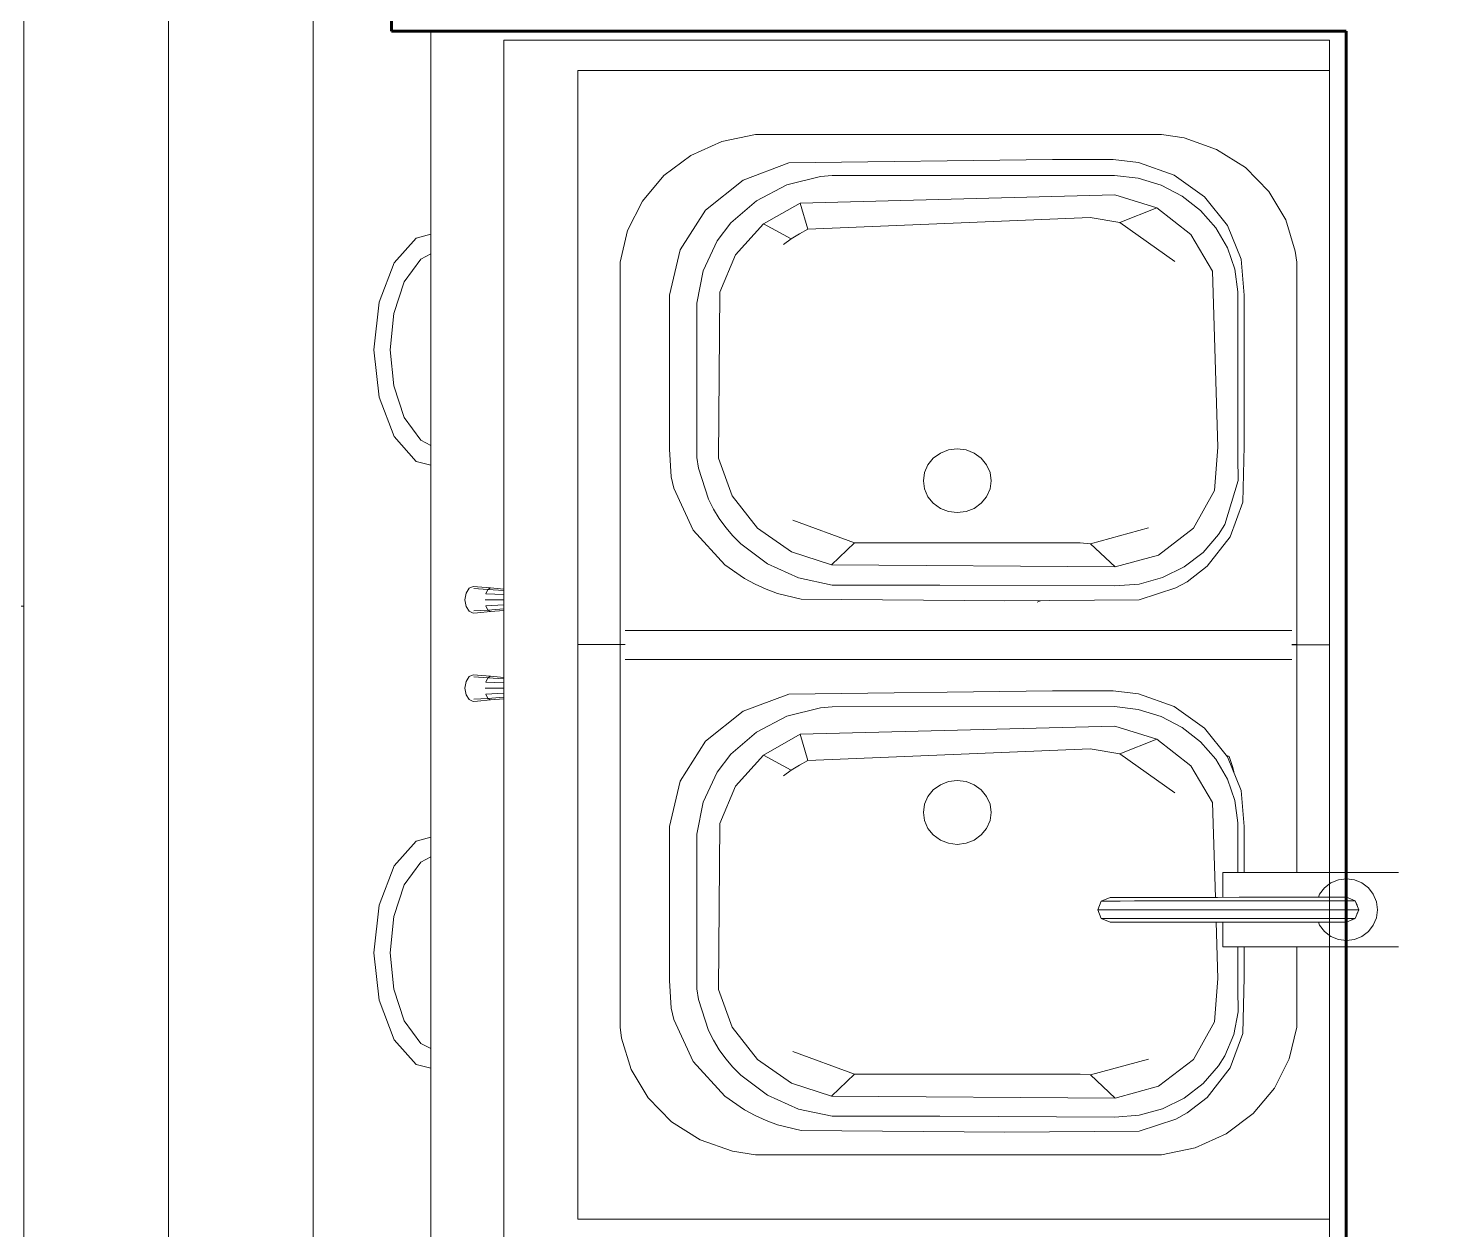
# Model space of a CAD drawing. Header units: millimetres. Extents: x 653176 to 972033, y 753746 to 925850.
# Drawn here: x 738963 to 739943, y 765569 to 766400 of the extents above; entities that cross this region are included whole.
import ezdxf

# ---------------------------------------------------------------- set-up
doc = ezdxf.new("R2010")
doc.units = ezdxf.units.MM
doc.header["$LTSCALE"] = 10
for name, color, linetype, lineweight in [('!обводка помещений', 10, 'Continuous', 20), ('wall', 95, 'Continuous', 60), ('Y-DOOR', 3, 'Continuous', 0)]:
    doc.layers.add(name, color=color, linetype=linetype, lineweight=lineweight)
pattern_1 = [(90, (-40, 2e-15), (-100, 6e-15), []), (180, (-40, 2e-15), (-400, -400), [100, -1400]), (180, (-240, 600), (-400, -400), [100, -1400])]

msp = doc.modelspace()

# ---------------------------------------------------------------- hatches: boundary and pattern name
at = {"layer": 'Y-DOOR', "lineweight": 5}
h = msp.add_hatch(dxfattribs=at)
h.set_pattern_fill('WOODS_BOARD', color=256, scale=100, angle=90, pattern_type=2)
h.set_pattern_definition(pattern_1)
h.paths.add_polyline_path([(741924.48, 770460.42, -0.131652), (742324.48, 770567.6), (742324.48, 770917.6), (741724.48, 770917.6), (741724.48, 772717.6), (740574.48, 772717.6), (740574.48, 772117.6), (740574.48, 770917.6), (739974.48, 770917.6), (739974.48, 770567.6), (739874.48, 770567.6, 0.16367), (739391.02, 770404.98), (739874.48, 769567.6), (739974.48, 769567.6), (739974.48, 768767.6), (740649.48, 768767.6, -0.16367), (740812.09, 769251.06), (741649.48, 768767.6), (742324.48, 768767.6), (742324.48, 769767.6)])
edge = h.paths.add_edge_path(flags=16)
edge.add_ellipse((740401.15, 763157.8), major_axis=(-110.53, 392), ratio=1, start_angle=344.77403, end_angle=359.13374, ccw=False)
edge.add_arc((740401.15, 763157.8), 407.29, 100.09359, 104.88016)
edge = h.paths.add_edge_path(flags=16)
edge.add_ellipse((740536.89, 762764.08), major_axis=(-3.68, 13.07), ratio=1, start_angle=164.2498, end_angle=174.08157, ccw=False)
edge.add_line((740536.89, 762750.5), (740539.05, 762750.5))
edge.add_ellipse((740536.89, 762764.08), major_axis=(-3.68, 13.07), ratio=1, start_angle=174.08157, end_angle=344.2498, ccw=False)
edge = h.paths.add_edge_path(flags=16)
edge.add_line((740580.09, 763548.4), (740745.11, 763546.96))
edge.add_ellipse((740745.1, 763456.45), major_axis=(-24.56, 87.11), ratio=1, start_angle=254.2498, end_angle=344.2498, ccw=False)
edge.add_line((740835.61, 763456.45), (740835.59, 763157.77))
edge.add_line((740835.59, 763157.77), (740835.57, 762859.09))
edge.add_ellipse((740745.06, 762859.1), major_axis=(-24.56, 87.11), ratio=1, start_angle=164.2498, end_angle=254.2498, ccw=False)
edge.add_line((740745.06, 762768.59), (740580.66, 762768.8))
edge.add_ellipse((740554.99, 762777.65), major_axis=(-7.37, 26.13), ratio=1, start_angle=164.2498, end_angle=235.22253, ccw=False)
edge.add_line((740566.87, 762750.35), (740554.99, 762750.5))
edge.add_ellipse((740554.99, 762777.65), major_axis=(-7.37, 26.13), ratio=1, start_angle=164.2498, end_angle=235.22253)
edge.add_ellipse((740554.99, 762777.65), major_axis=(-7.37, 26.13), ratio=1, start_angle=235.22253, end_angle=254.2498)
edge.add_line((740582.14, 762777.65), (740582.14, 762795.75))
edge.add_ellipse((740554.99, 762795.76), major_axis=(-7.37, 26.13), ratio=1, start_angle=254.2498, end_angle=344.2498)
edge.add_ellipse((740555.01, 763157.79), major_axis=(-90.88, 322.31), ratio=1, start_angle=344.2498, end_angle=524.24339)
edge.add_line((740554.95, 762822.91), (740401.13, 762822.92))
edge.add_ellipse((740401.15, 763157.8), major_axis=(-90.88, 322.31), ratio=1, start_angle=344.2498, end_angle=524.2498, ccw=False)
edge.add_line((740401.17, 763492.68), (740555.04, 763492.67))
edge.add_ellipse((740555.04, 763519.82), major_axis=(-7.37, 26.13), ratio=1, start_angle=164.2498, end_angle=254.2498)
edge.add_line((740582.19, 763519.82), (740582.19, 763537.92))
edge.add_ellipse((740555.04, 763537.92), major_axis=(-7.37, 26.13), ratio=1, start_angle=254.2498, end_angle=276.94416)
edge.add_ellipse((740555.04, 763537.92), major_axis=(-7.37, 26.13), ratio=1, start_angle=276.94416, end_angle=344.2498)
edge.add_line((740555.04, 763565.07), (740538.75, 763564.95))
edge.add_ellipse((740536.94, 763551.5), major_axis=(-3.68, 13.07), ratio=1, start_angle=336.5962, end_angle=344.2498)
edge.add_line((740537.54, 763565.07), (740536.94, 763565.07))
edge.add_ellipse((740536.94, 763551.5), major_axis=(-3.68, 13.07), ratio=1, start_angle=336.5962, end_angle=344.2498, ccw=False)
edge.add_line((740540.23, 763564.96), (740566.27, 763565.16))
edge.add_ellipse((740555.04, 763537.92), major_axis=(-7.37, 26.13), ratio=1, start_angle=276.94416, end_angle=344.2498, ccw=False)
h.paths.add_polyline_path([(740388.18, 763195.54), (740385.8, 763194.79), (740398.44, 763198.21)], flags=0)
edge = h.paths.add_edge_path(flags=0)
edge.add_ellipse((743026.14, 763290.78), major_axis=(-339.52, 224.97), ratio=1, start_angle=345.06332, end_angle=358.59362, ccw=False)
edge.add_arc((743026.14, 763290.78), 407.29, 140.55424, 145.06435)
edge = h.paths.add_edge_path(flags=16)
edge.add_ellipse((743385.88, 763080.96), major_axis=(-11.32, 7.5), ratio=1, start_angle=164.2498, end_angle=174.08157, ccw=False)
edge.add_line((743394.73, 763070.67), (743396.37, 763072.08))
edge.add_ellipse((743385.88, 763080.96), major_axis=(-11.32, 7.5), ratio=1, start_angle=174.08157, end_angle=344.2498, ccw=False)
edge = h.paths.add_edge_path(flags=16)
edge.add_ellipse((743091.95, 763741.52), major_axis=(-75.45, 49.99), ratio=1, start_angle=254.2498, end_angle=344.2498, ccw=False)
edge.add_line((743160.55, 763800.57), (743355.4, 763574.2))
edge.add_line((743355.4, 763574.2), (743550.25, 763347.83))
edge.add_ellipse((743481.65, 763288.79), major_axis=(-75.45, 49.99), ratio=1, start_angle=164.2498, end_angle=254.2498, ccw=False)
edge.add_line((743540.69, 763220.19), (743415.97, 763113.09))
edge.add_ellipse((743390.74, 763103.06), major_axis=(-22.63, 15), ratio=1, start_angle=164.2498, end_angle=235.22253, ccw=False)
edge.add_line((743417.55, 763090.11), (743408.45, 763082.48))
edge.add_ellipse((743390.74, 763103.06), major_axis=(-22.63, 15), ratio=1, start_angle=164.2498, end_angle=235.22253)
edge.add_ellipse((743390.74, 763103.06), major_axis=(-22.63, 15), ratio=1, start_angle=235.22253, end_angle=254.2498)
edge.add_line((743411.32, 763120.77), (743399.51, 763134.49))
edge.add_ellipse((743378.93, 763116.78), major_axis=(-22.63, 15), ratio=1, start_angle=254.2498, end_angle=344.2498)
edge.add_ellipse((743142.75, 763391.16), major_axis=(-279.16, 184.98), ratio=1, start_angle=344.2498, end_angle=524.24339)
edge.add_line((743361.19, 763137.33), (743244.6, 763036.98))
edge.add_ellipse((743026.14, 763290.78), major_axis=(-279.16, 184.98), ratio=1, start_angle=344.2498, end_angle=524.2498, ccw=False)
edge.add_line((742807.67, 763544.59), (742924.28, 763644.97))
edge.add_ellipse((742906.57, 763665.54), major_axis=(-22.63, 15), ratio=1, start_angle=164.2498, end_angle=254.2498)
edge.add_line((742927.15, 763683.26), (742915.34, 763696.98))
edge.add_ellipse((742894.76, 763679.26), major_axis=(-22.63, 15), ratio=1, start_angle=254.2498, end_angle=276.94416)
edge.add_ellipse((742894.76, 763679.26), major_axis=(-22.63, 15), ratio=1, start_angle=276.94416, end_angle=344.2498)
edge.add_line((742877.05, 763699.84), (742864.78, 763689.12))
edge.add_ellipse((742872.19, 763677.74), major_axis=(-11.32, 7.5), ratio=1, start_angle=336.5962, end_angle=344.2498)
edge.add_line((742863.79, 763688.43), (742863.33, 763688.03))
edge.add_ellipse((742872.19, 763677.74), major_axis=(-11.32, 7.5), ratio=1, start_angle=336.5962, end_angle=344.2498, ccw=False)
edge.add_line((742865.9, 763690.1), (742885.5, 763707.23))
edge.add_ellipse((742894.76, 763679.26), major_axis=(-22.63, 15), ratio=1, start_angle=276.94416, end_angle=344.2498, ccw=False)
edge.add_line((742906.91, 763703.55), (743032.91, 763810.12))
h.paths.add_polyline_path([(742991.68, 763310.93), (742990.36, 763308.8), (742997.72, 763319.64)], flags=0)
edge = h.paths.add_edge_path()
edge.add_arc((741515.42, 763136.9), 300, 0, 360)
edge = h.paths.add_edge_path()
edge.add_line((740536.89, 762750.5), (740401.12, 762750.51))
edge.add_arc((740401.15, 763157.8), 407.29, 89.99622, 269.99622, ccw=False)
edge.add_line((740401.18, 763565.08), (740555.04, 763565.07))
edge.add_arc((740555.04, 763537.92), 27.15, 22.69058, 89.99622, ccw=False)
edge.add_line((740580.09, 763548.4), (740745.11, 763546.96))
edge.add_arc((740744.31, 763455.57), 91.39, 6.84118, 89.50145, ccw=False)
edge.add_line((740835.05, 763466.46), (740835.57, 762859.09))
edge.add_line((740835.57, 762859.09), (740827.52, 762818.93))
edge.add_line((740827.52, 762818.93), (740809.06, 762795.1))
edge.add_line((740809.06, 762795.1), (740776.99, 762772.31))
edge.add_line((740776.99, 762772.31), (740579.93, 762773.52))
edge.add_line((740579.93, 762773.52), (740578.38, 762761.39))
edge.add_line((740578.38, 762761.39), (740563.86, 762749.33))
edge.add_line((740563.86, 762749.33), (740536.89, 762750.5))
edge = h.paths.add_edge_path()
edge.add_line((743844.48, 768267.6), (743174.48, 768267.6))
edge.add_line((743174.48, 768267.6), (743174.48, 768667.6))
edge.add_line((743174.48, 768667.6), (741649.48, 768667.6))
edge.add_line((741649.48, 768667.6), (741649.48, 768767.6))
edge.add_line((741649.48, 768767.6), (740812.09, 769251.06))
edge.add_arc((741449.48, 768767.6), 800, 142.81924, 180)
edge.add_line((740649.48, 768767.6), (740649.48, 768667.6))
edge.add_line((740649.48, 768667.6), (740514.3, 768667.6))
edge.add_line((740514.3, 768667.6), (740514.3, 764226.88))
edge.add_line((740514.3, 764226.88), (739974.48, 764226.88))
edge.add_line((739974.48, 764226.88), (739974.48, 762517.6))
edge.add_line((739974.48, 762517.6), (740434.48, 762517.6))
edge.add_line((740434.48, 762517.6), (742664.48, 762517.6))
edge.add_line((742664.48, 762517.6), (743174.48, 762517.6))
edge.add_line((743174.48, 762517.6), (743174.48, 762767.6))
edge.add_line((743174.48, 762767.6), (743674.48, 762767.6))
edge.add_line((743674.48, 762767.6), (743674.48, 764268.55))
edge.add_line((743674.48, 764268.55), (742182.06, 764268.55))
edge.add_line((742182.06, 764268.55), (742182.06, 766180.97))
edge.add_line((742182.06, 766180.97), (743844.48, 766180.97))
edge.add_line((743844.48, 766180.97), (743844.48, 768267.6))
edge = h.paths.add_edge_path()
edge.add_line((743394.73, 763070.67), (743291.84, 762982.1))
edge.add_arc((743026.14, 763290.78), 407.29, 130.72052, 310.72052, ccw=False)
edge.add_line((742760.44, 763599.47), (742877.05, 763699.84))
edge.add_arc((742894.76, 763679.26), 27.15, 63.41488, 130.72052, ccw=False)
edge.add_line((742906.91, 763703.55), (743032.91, 763810.12))
edge.add_arc((743091.93, 763740.34), 91.39, 47.56548, 130.22575, ccw=False)
edge.add_line((743153.6, 763807.79), (743550.25, 763347.83))
edge.add_line((743550.25, 763347.83), (743570.35, 763312.14))
edge.add_line((743570.35, 763312.14), (743571.9, 763282.03))
edge.add_line((743571.9, 763282.03), (743562.47, 763243.84))
edge.add_line((743562.47, 763243.84), (743412.34, 763116.19))
edge.add_line((743412.34, 763116.19), (743419.08, 763105.99))
edge.add_line((743419.08, 763105.99), (743415.93, 763087.38))
edge.add_line((743415.93, 763087.38), (743394.73, 763070.67))
h = msp.add_hatch(dxfattribs=at)
h.set_pattern_fill('WOODS_BOARD', color=256, scale=100, angle=90, pattern_type=2)
h.set_pattern_definition(pattern_1)
h.paths.add_polyline_path([(732098.53, 765323.13), (732089.67, 765281.89), (732024.44, 765151.28), (731686.23, 764474.31), (731621.04, 764343.66), (731593.38, 764311.79), (731550.95, 764324.34), (730907.83, 764645.45), (730876.1, 764671.16), (730876.1, 764671.16), (730886.07, 764710.73), (730911.51, 764761.67), (730911.69, 764764.29), (730923.02, 764774.19), (730922.13, 764772.38), (730934.51, 764771.56), (730934.33, 764771.19), (730937.88, 764767.1), (730945.86, 764757.98), (731352.77, 765572.63), (731339.07, 765573.63), (731334.75, 765573.94), (731326.28, 765583.77), (731327.19, 765596.14), (731329.18, 765597.86), (731354.63, 765648.8), (731380.28, 765680.53), (731419.89, 765670.62), (732063.01, 765349.51), (732098.53, 765323.13)], flags=16)
h.paths.add_polyline_path([(730939.82, 764745.76), (730940.09, 764741.62), (730941.32, 764744.48), (730941.66, 764749.45)], flags=0)
h.paths.add_polyline_path([(730930.43, 764763.27), (730912.65, 764727.65), (730900.56, 764703.45), (730891.48, 764676.32), (730915.08, 764659.95), (731558.21, 764338.84), (731589.4, 764327.51), (731589.4, 764327.51), (731585.43, 764343.23), (731574.99, 764348.52), (731574.64, 764348.03), (730917, 764676.39), (730907.78, 764681.74), (730917.19, 764677.04), (730917, 764676.39), (731574.64, 764348.03), (731598.92, 764381.22), (731619.09, 764416.46), (731635.15, 764453.75), (731647.1, 764493.1), (730989.46, 764821.46), (730965.18, 764788.27), (730943.77, 764750.88)], flags=0)
h.paths.add_polyline_path([(731357.56, 765578.49), (731357.11, 765578.57), (731355.61, 765575.08)], flags=0)
h.paths.add_polyline_path([(731335.29, 765573.91), (731335.25, 765573.92), (731335.28, 765573.89)], flags=0)
h.paths.add_polyline_path([(731330.52, 765589.9), (731329.89, 765599.28), (731326.89, 765593.27)], flags=0)
h.paths.add_polyline_path([(731390.9, 765648.85), (731357.06, 765581.11), (731347.66, 765573), (731351.03, 765579.66), (731358.9, 765584.79), (731390.85, 765648.74), (731390.79, 765648.91)], flags=0)
h.paths.add_polyline_path([(731662.17, 764498.71), (731617.41, 764512.3), (731580.12, 764528.35), (731544.88, 764548.51), (731511.69, 764572.79), (731840.18, 765230.42), (731879.52, 765218.48), (731916.82, 765202.43), (731952.06, 765182.26), (731989.81, 765154.65)], flags=0)
h.paths.add_polyline_path([(731828.09, 765230.42), (731504.44, 764582.45), (731001.54, 764833.55), (731325.19, 765481.52)], flags=0)
h.paths.add_polyline_path([(734958.43, 764416.35), (735312.17, 764416.35, -0.128067), (735513.77, 764765.53), (735336.9, 765071.88), (735704.96, 765284.38), (735881.83, 764978.03, -0.128067), (736285.03, 764978.03), (736461.9, 765284.38), (736829.96, 765071.88), (736653.09, 764765.53, -0.128067), (736854.69, 764416.35), (737208.43, 764416.35), (737208.43, 763991.35), (736854.69, 763991.35, -0.128067), (736653.09, 763642.17), (736829.96, 763335.82), (736461.9, 763123.32), (736285.03, 763429.67, -0.128067), (735881.83, 763429.67), (735704.96, 763123.32), (735336.9, 763335.82), (735513.77, 763642.17, -0.128067), (735312.17, 763991.35), (734958.43, 763991.35)], flags=16)
h.paths.add_polyline_path([(730918.68, 764765.38), (730910.8, 764760.25), (730913.8, 764766.26)], flags=0)
h.paths.add_polyline_path([(730617.24, 765189.36), (729121.48, 765189.36), (729121.48, 766046.22), (730617.24, 766046.22)], flags=16)
h.paths.add_polyline_path([(731697.06, 768215.77), (731697.06, 768248.25), (733692.82, 768248.25), (733692.82, 768215.77)], flags=16)
h.paths.add_polyline_path([(730378.18, 764535.99), (730387.05, 764496.12), (730387.7, 763777.29), (730380.01, 763733.72), (730380.01, 763733.72), (730339.16, 763723.19), (730193.16, 763723.08), (729436.41, 763722.55), (729290.4, 763722.39), (729249.53, 763732.86), (729241.75, 763776.42), (729241.1, 764495.25), (729249.9, 764535.13), (729249.9, 764535.13), (729289.74, 764543.92), (729346.69, 764543.97), (729349.11, 764544.98), (729363.03, 764539.28), (729361.01, 764539.27), (729365.81, 764527.82), (729365.41, 764527.82), (729363.34, 764522.82), (729358.75, 764511.6), (730269.37, 764512.3), (730264.14, 764525), (730262.48, 764528.99), (730267.48, 764540.97), (730278.95, 764545.69), (730281.37, 764544.68), (730338.32, 764544.72)], flags=16)
h.paths.add_polyline_path([(729345.12, 764511.54), (729341.55, 764509.44), (729344.65, 764509.62), (729349.24, 764511.54)], flags=0)
h.paths.add_polyline_path([(729356.58, 764527.76), (729316.77, 764527.73), (729289.72, 764527.71), (729261.39, 764523.68), (729257.32, 764495.26), (729257.97, 763776.41), (729261.8, 763743.45), (729261.8, 763743.45), (729274.08, 763754.04), (729274.14, 763765.74), (729273.54, 763765.84), (729272.87, 764500.9), (729273.53, 764511.54), (729273.54, 764501.01), (729272.87, 764500.9), (729273.54, 763765.84), (729314.09, 763758.98), (729354.63, 763756.71), (729395.17, 763759.04), (729435.7, 763765.97), (729435.03, 764501.02), (729394.49, 764507.88), (729351.47, 764510.29)], flags=0)
h.paths.add_polyline_path([(730276.76, 764510.63), (730276.63, 764511.07), (730272.83, 764510.85)], flags=0)
h.paths.add_polyline_path([(730262.69, 764528.5), (730262.69, 764528.54), (730262.68, 764528.5)], flags=0)
h.paths.add_polyline_path([(730274.86, 764539.92), (730282.96, 764544.68), (730276.25, 764544.67)], flags=0)
h.paths.add_polyline_path([(730354.6, 764512.31), (730278.87, 764512.25), (730267.42, 764517.03), (730274.88, 764517), (730282.99, 764512.25), (730354.48, 764512.31), (730354.6, 764512.43)], flags=0)
h.paths.add_polyline_path([(730175.55, 764496.18), (730176.06, 763934.08), (729451.76, 763933.53), (729451.25, 764495.63)], flags=0)
h.paths.add_polyline_path([(729447.47, 763754.99), (729439.58, 763801.1), (729437.25, 763841.63), (729439.51, 763882.17), (729446.37, 763922.71), (730181.48, 763923.27), (730188.41, 763882.74), (730190.74, 763842.21), (730188.48, 763801.67), (730180.68, 763755.55)], flags=0)
h.paths.add_polyline_path([(729345.09, 764543.97), (729351.81, 764543.97), (729353.21, 764539.22)], flags=0)
h.paths.add_polyline_path([(728540.86, 765444.14, -0.337733), (728495.86, 765385.12), (728495.86, 765380.75, -0.337733), (728540.86, 765321.74), (728540.86, 764974.95), (728540.86, 764362.91, -0.414214), (728479.65, 764301.71), (728479.65, 764118.1, -0.414214), (728418.45, 764056.89), (727592.37, 764056.89, -0.414214), (727531.17, 764118.1), (727531.17, 764195.23, -0.015524), (727531.52, 764206.62), (727439.19, 764206.62, -0.414214), (727316.78, 764329.03), (727316.78, 764974.95), (727316.78, 765321.74, -0.414214), (727377.98, 765382.94, -0.414214), (727316.78, 765444.14), (727316.78, 765750.16), (727316.78, 766341.76, -0.414214), (727377.98, 766402.96, -0.414214), (727316.78, 766464.17), (727316.78, 767212.18, -0.414214), (727439.19, 767334.59), (727531.52, 767334.59, -0.015524), (727531.17, 767345.98), (727531.17, 767423.11, -0.414214), (727592.37, 767484.32), (728495.86, 767484.32, -0.414214), (728557.06, 767423.11), (728557.06, 767306.58, -0.05068), (728557.06, 767294.2), (728557.06, 766772.37), (728557.06, 766466.35, -0.414214), (728495.86, 766405.15), (728495.86, 766400.78, -0.337733), (728540.86, 766341.76), (728540.86, 765750.16)], flags=16)
h.paths.add_polyline_path([(732233.09, 766539.64), (732896.78, 766539.64), (732946.45, 766725.01), (732282.76, 766725.01)], flags=24)
h.paths.add_polyline_path([(732558.37, 768017.82), (732823.25, 768017.82), (732872.92, 768203.19), (732608.04, 768203.19)], flags=24)
edge = h.paths.add_edge_path()
edge.add_line((731424.48, 768467.36), (727474.48, 768467.36))
edge.add_line((727474.48, 768467.36), (727474.48, 768267.6))
edge.add_line((727474.48, 768267.6), (727224.48, 768267.6))
edge.add_line((727224.48, 768267.6), (727224.48, 767817.6))
edge.add_line((727224.48, 767817.6), (726894.48, 767817.6))
edge.add_line((726894.48, 767817.6), (726894.48, 763637.6))
edge.add_line((726894.48, 763637.6), (727224.48, 763637.6))
edge.add_line((727224.48, 763637.6), (727224.48, 762767.6))
edge.add_line((727224.48, 762767.6), (727474.48, 762767.6))
edge.add_line((727474.48, 762767.6), (727474.48, 762517.6))
edge.add_line((727474.48, 762517.6), (728224.48, 762517.6))
edge.add_line((728224.48, 762517.6), (728224.48, 762187.6))
edge.add_line((728224.48, 762187.6), (732404.48, 762187.6))
edge.add_line((732404.48, 762187.6), (732404.48, 762517.6))
edge.add_line((732404.48, 762517.6), (733574.48, 762517.6))
edge.add_line((733574.48, 762517.6), (733574.48, 762767.6))
edge.add_line((733574.48, 762767.6), (734074.48, 762767.6))
edge.add_line((734074.48, 762767.6), (734074.48, 762517.6))
edge.add_line((734074.48, 762517.6), (734414.48, 762517.6))
edge.add_line((734414.48, 762517.6), (734414.48, 762187.6))
edge.add_line((734414.48, 762187.6), (738594.48, 762187.6))
edge.add_line((738594.48, 762187.6), (738594.48, 762517.6))
edge.add_line((738594.48, 762517.6), (739240.88, 762517.6))
edge.add_line((739240.88, 762517.6), (739240.88, 762736.19))
edge.add_line((739240.88, 762736.19), (739234.14, 762737.92))
edge.add_line((739234.14, 762737.92), (739218.97, 762755.05))
edge.add_line((739218.97, 762755.05), (739222.52, 762761.62))
edge.add_line((739222.52, 762761.62), (739213.66, 762786.18))
edge.add_line((739213.66, 762786.18), (739210.55, 762815.14))
edge.add_line((739210.55, 762815.14), (739214.99, 762856.41))
edge.add_line((739214.99, 762856.41), (739207.21, 762835.46))
edge.add_line((739207.21, 762835.46), (739208.61, 762847.98))
edge.add_line((739208.61, 762847.98), (739218.98, 762875.23))
edge.add_line((739218.98, 762875.23), (739240.88, 762899.98))
edge.add_line((739240.88, 762899.98), (739240.88, 763160.82))
edge.add_line((739240.88, 763160.82), (739230.97, 763159.45))
edge.add_line((739230.97, 763159.45), (739230.97, 763159.48))
edge.add_line((739230.97, 763159.48), (739216.16, 763157.76))
edge.add_line((739216.16, 763157.76), (739202.88, 763156.44))
edge.add_line((739202.88, 763156.44), (739200.3, 763176.22))
edge.add_line((739200.3, 763176.22), (739206.97, 763179.88))
edge.add_line((739206.97, 763179.88), (739230.97, 763177.37))
edge.add_line((739230.97, 763177.37), (739230.97, 763177.26))
edge.add_line((739230.97, 763177.26), (739240.88, 763175.89))
edge.add_line((739240.88, 763175.89), (739240.88, 763656.14))
edge.add_line((739240.88, 763656.14), (739240.7, 763656.14))
edge.add_line((739240.7, 763656.14), (739240.7, 763850.85))
edge.add_line((739240.7, 763850.85), (739228.66, 763850.85))
edge.add_line((739228.66, 763850.85), (739228.66, 763882.42))
edge.add_line((739228.66, 763882.42), (739230.1, 763956.09))
edge.add_line((739230.1, 763956.09), (739228.66, 763956.09))
edge.add_line((739228.66, 763956.09), (739228.66, 764000.41))
edge.add_line((739228.66, 764000.41), (739230.34, 763999.98))
edge.add_line((739230.34, 763999.98), (739215.17, 764017.12))
edge.add_line((739215.17, 764017.12), (739204.82, 764044.38))
edge.add_line((739204.82, 764044.38), (739201.14, 764077.23))
edge.add_line((739201.14, 764077.23), (739204.82, 764110.08))
edge.add_line((739204.82, 764110.08), (739215.17, 764137.34))
edge.add_line((739215.17, 764137.34), (739230.34, 764154.48))
edge.add_line((739230.34, 764154.48), (739240.7, 764157.13))
edge.add_line((739240.7, 764157.13), (739240.7, 764166.59))
edge.add_line((739240.7, 764166.59), (739228.66, 764166.59))
edge.add_line((739228.66, 764166.59), (739228.66, 764198.16))
edge.add_line((739228.66, 764198.16), (739231.62, 764271.83))
edge.add_line((739231.62, 764271.83), (739228.66, 764271.83))
edge.add_line((739228.66, 764271.83), (739228.66, 764303.41))
edge.add_line((739228.66, 764303.41), (739241.09, 764504.4))
edge.add_line((739241.09, 764504.4), (739241.09, 764680.93))
edge.add_line((739241.09, 764680.93), (739230.73, 764683.58))
edge.add_line((739230.73, 764683.58), (739215.56, 764700.72))
edge.add_line((739215.56, 764700.72), (739205.21, 764727.97))
edge.add_line((739205.21, 764727.97), (739201.53, 764760.82))
edge.add_line((739201.53, 764760.82), (739205.21, 764793.67))
edge.add_line((739205.21, 764793.67), (739215.56, 764820.93))
edge.add_line((739215.56, 764820.93), (739230.73, 764838.07))
edge.add_line((739230.73, 764838.07), (739241.09, 764840.72))
edge.add_line((739241.09, 764840.72), (739241.09, 765207.15))
edge.add_line((739241.09, 765207.15), (739230.73, 765209.8))
edge.add_line((739230.73, 765209.8), (739215.56, 765226.94))
edge.add_line((739215.56, 765226.94), (739205.21, 765254.2))
edge.add_line((739205.21, 765254.2), (739201.53, 765287.05))
edge.add_line((739201.53, 765287.05), (739205.21, 765319.9))
edge.add_line((739205.21, 765319.9), (739215.56, 765347.15))
edge.add_line((739215.56, 765347.15), (739230.73, 765364.29))
edge.add_line((739230.73, 765364.29), (739241.09, 765366.94))
edge.add_line((739241.09, 765366.94), (739241.09, 765499.03))
edge.add_line((739241.09, 765499.03), (739227.26, 765519.72))
edge.add_line((739227.26, 765519.72), (739204.75, 765519.72))
edge.add_line((739204.75, 765519.72), (739205.45, 765530.24))
edge.add_line((739205.45, 765530.24), (739231.27, 765530.24))
edge.add_line((739231.27, 765530.24), (739233.06, 765539.24))
edge.add_line((739233.06, 765539.24), (739241.83, 765552.36))
edge.add_line((739241.83, 765552.36), (739241.83, 765680.7))
edge.add_line((739241.83, 765680.7), (739231.47, 765683.35))
edge.add_line((739231.47, 765683.35), (739216.3, 765700.48))
edge.add_line((739216.3, 765700.48), (739205.95, 765727.72))
edge.add_line((739205.95, 765727.72), (739202.27, 765760.55))
edge.add_line((739202.27, 765760.55), (739205.95, 765793.38))
edge.add_line((739205.95, 765793.38), (739216.3, 765820.62))
edge.add_line((739216.3, 765820.62), (739231.47, 765837.75))
edge.add_line((739231.47, 765837.75), (739241.83, 765840.4))
edge.add_line((739241.83, 765840.4), (739241.83, 766097.6))
edge.add_line((739241.83, 766097.6), (739231.47, 766100.25))
edge.add_line((739231.47, 766100.25), (739216.3, 766117.38))
edge.add_line((739216.3, 766117.38), (739205.95, 766144.62))
edge.add_line((739205.95, 766144.62), (739202.27, 766177.45))
edge.add_line((739202.27, 766177.45), (739205.95, 766210.28))
edge.add_line((739205.95, 766210.28), (739216.3, 766237.52))
edge.add_line((739216.3, 766237.52), (739231.47, 766254.65))
edge.add_line((739231.47, 766254.65), (739241.83, 766257.3))
edge.add_line((739241.83, 766257.3), (739241.83, 766397.6))
edge.add_line((739241.83, 766397.6), (739214.48, 766397.6))
edge.add_line((739214.48, 766397.6), (739214.48, 768766.6))
edge.add_line((739214.48, 768766.6), (738414.65, 769228.38))
edge.add_arc((739068.62, 768767.6), 800, 144.83153, 180)
edge.add_arc((737468.62, 768767.6), 800, 360, 395.16847)
edge.add_line((738122.59, 769228.38), (737324.48, 768767.6))
edge.add_line((737324.48, 768767.6), (737324.48, 768667.6))
edge.add_line((737324.48, 768667.6), (737074.48, 768667.6))
edge.add_line((737074.48, 768667.6), (737074.48, 768067.6))
edge.add_line((737074.48, 768067.6), (734074.48, 768067.6))
edge.add_line((734074.48, 768067.6), (734074.48, 766306.39))
edge.add_line((734074.48, 766306.39), (731276.64, 766306.39))
edge.add_line((731276.64, 766306.39), (731276.64, 768256.39))
edge.add_line((731276.64, 768256.39), (734074.48, 768256.39))
edge.add_line((734074.48, 768256.39), (734074.48, 768267.6))
edge.add_line((734074.48, 768267.6), (731424.48, 768267.6))
edge.add_line((731424.48, 768267.6), (731424.48, 768467.36))

# ---------------------------------------------------------------- linework, layer by layer
at = {"layer": '!обводка помещений', "lineweight": 13}
for p, q in [((739241.83, 765551.71), (739241.83, 766397.6)), ((739292.16, 766391.49), (739863.02, 766391.49)), ((739292.16, 766391.49), (739292.16, 765555.45)), ((739863.02, 765816.01), (739863.02, 766391.49)), ((739863.02, 762767.6), (739863.02, 766391.49)), ((739343.29, 765973.33), (739343.29, 766370.38)), ((739343.29, 766370.38), (739343.29, 765963.41)), ((739343.29, 766370.38), (739863.02, 766370.38)), ((739442.85, 766321.41), (739466.09, 766326.26)), ((739466.09, 766326.26), (739746.74, 766326.26)), ((739746.74, 766326.26), (739762.51, 766323.82)), ((739421.36, 766311.75), (739442.85, 766321.41)), ((739762.51, 766323.82), (739784.88, 766315.95)), ((739784.88, 766315.95), (739804.77, 766303.38)), ((739402.73, 766297.78), (739421.36, 766311.75)), ((739489.11, 766306.66), (739457.54, 766294.77)), ((739671.51, 766308.85), (739489.11, 766306.66)), ((739704.61, 766308.85), (739671.51, 766308.85)), ((739713.45, 766308.97), (739704.61, 766308.85)), ((739730.89, 766306.87), (739713.45, 766308.97)), ((739755.54, 766298.06), (739730.89, 766306.87)), ((739387.92, 766280.21), (739402.73, 766297.78)), ((739511.1, 766297.12), (739487.88, 766291.34)), ((739519.12, 766297.85), (739511.1, 766297.12)), ((739714.37, 766297.96), (739519.12, 766297.85)), ((739730.77, 766295.98), (739714.37, 766297.96)), ((739746.5, 766291.15), (739730.77, 766295.98)), ((739776.62, 766283.12), (739755.54, 766298.06)), ((739804.77, 766303.38), (739820.98, 766286.85)), ((739457.54, 766294.77), (739431.64, 766274.02)), ((739487.88, 766291.34), (739466.75, 766280.42)), ((739761.08, 766283.58), (739746.5, 766291.15)), ((739820.98, 766286.85), (739832.73, 766267.17)), ((739377.67, 766259.94), (739387.92, 766280.21)), ((739466.75, 766280.42), (739449.1, 766265.06)), ((739497.05, 766278.87), (739471.61, 766264.42)), ((739714.58, 766284.42), (739497.05, 766278.87)), ((739502.41, 766260.68), (739497.05, 766278.87)), ((739714.58, 766284.42), (739743.63, 766275.49)), ((739743.63, 766275.49), (739717.96, 766265.41)), ((739743.63, 766275.49), (739767.17, 766257.11)), ((739773.82, 766273.63), (739761.08, 766283.58)), ((739792.45, 766263.25), (739776.62, 766283.12)), ((739431.64, 766274.02), (739414.07, 766246.51)), ((739697.6, 766268.78), (739502.41, 766260.68)), ((739717.96, 766265.41), (739697.6, 766268.78)), ((739784.37, 766261.61), (739773.82, 766273.63)), ((739832.73, 766267.17), (739839.3, 766245.52)), ((739231.47, 766254.65), (739241.83, 766257.3)), ((739372.53, 766238.02), (739377.67, 766259.94)), ((739449.1, 766265.06), (739439.71, 766252.75)), ((739471.61, 766264.42), (739452.42, 766243.11)), ((739471.61, 766264.42), (739490.89, 766254.14)), ((739490.89, 766254.14), (739496.51, 766257.63)), ((739496.51, 766257.63), (739502.41, 766260.68)), ((739717.96, 766265.41), (739756.04, 766238.44)), ((739767.17, 766257.11), (739781.94, 766231.81)), ((739792.39, 766247.87), (739784.37, 766261.61)), ((739801.79, 766239.99), (739792.45, 766263.25)), ((739231.47, 766254.65), (739216.3, 766237.52)), ((739414.07, 766246.51), (739406.74, 766215.21)), ((739439.71, 766252.75), (739429.9, 766232.04)), ((739490.89, 766254.14), (739485.61, 766250.24)), ((739797.52, 766233.03), (739792.39, 766247.87)), ((739216.3, 766237.52), (739205.95, 766210.28)), ((739234.73, 766240.07), (739223.39, 766224.39)), ((739241.83, 766243.67), (739234.73, 766240.07)), ((739372.53, 765986.92), (739372.53, 766238.02)), ((739452.42, 766243.11), (739441.42, 766217.14)), ((739803.9, 766215.21), (739801.79, 766239.99)), ((739839.3, 766245.52), (739840.29, 766238.02)), ((739840.29, 766238.02), (739840.29, 765973.33)), ((739429.9, 766232.04), (739425.66, 766209.71)), ((739781.94, 766231.81), (739785.81, 766110.11)), ((739799.61, 766217.56), (739797.52, 766233.03)), ((739223.39, 766224.39), (739216.04, 766202.53)), ((739441.42, 766217.14), (739440.46, 766102.47)), ((739799.5, 766102.9), (739799.61, 766217.56)), ((739205.95, 766210.28), (739202.27, 766177.45)), ((739406.74, 766215.21), (739406.74, 766108.77)), ((739425.66, 766209.71), (739425.66, 766102.9)), ((739803.9, 766110.89), (739803.9, 766215.21)), ((739216.04, 766202.53), (739213.5, 766177.45)), ((739202.27, 766177.45), (739205.95, 766144.62)), ((739213.5, 766177.45), (739216.04, 766152.37)), ((739216.04, 766152.37), (739223.39, 766130.51)), ((739205.95, 766144.62), (739216.3, 766117.38)), ((739223.39, 766130.51), (739234.73, 766114.83)), ((739216.3, 766117.38), (739231.47, 766100.25)), ((739234.73, 766114.83), (739241.83, 766111.23)), ((739605.64, 766108.98), (739599.57, 766108.23)), ((739611.7, 766108.23), (739605.64, 766108.98)), ((739785.81, 766110.11), (739783.32, 766080.11)), ((739803.09, 766072.1), (739803.9, 766110.89)), ((739231.47, 766100.25), (739241.83, 766097.6)), ((739406.74, 766108.77), (739407.96, 766089.52)), ((739425.66, 766102.9), (739426.81, 766095.48)), ((739440.46, 766102.47), (739450.04, 766076.38)), ((739589.07, 766102.51), (739585.35, 766097.94)), ((739593.92, 766106.02), (739589.07, 766102.51)), ((739599.57, 766108.23), (739593.92, 766106.02)), ((739617.35, 766106.02), (739611.7, 766108.23)), ((739622.2, 766102.51), (739617.35, 766106.02)), ((739625.92, 766097.94), (739622.2, 766102.51)), ((739799.84, 766086.96), (739799.5, 766102.9)), ((739407.96, 766089.52), (739409.8, 766081.76)), ((739426.81, 766095.48), (739433.72, 766074.07)), ((739583.01, 766092.61), (739582.21, 766086.89)), ((739585.35, 766097.94), (739583.01, 766092.61)), ((739628.26, 766092.61), (739625.92, 766097.94)), ((739629.06, 766086.89), (739628.26, 766092.61)), ((739409.8, 766081.76), (739423.15, 766052.69)), ((739582.21, 766086.89), (739583.01, 766081.18)), ((739583.01, 766081.18), (739585.35, 766075.85)), ((739625.92, 766075.85), (739628.26, 766081.18)), ((739628.26, 766081.18), (739629.06, 766086.89)), ((739783.32, 766080.11), (739768.83, 766054.08)), ((739790.5, 766056.55), (739799.84, 766086.96)), ((739433.72, 766074.07), (739437.14, 766067.32)), ((739450.04, 766076.38), (739467.42, 766054.1)), ((739585.35, 766075.85), (739589.07, 766071.27)), ((739589.07, 766071.27), (739593.92, 766067.76)), ((739617.35, 766067.76), (739622.2, 766071.27)), ((739622.2, 766071.27), (739625.92, 766075.85)), ((739794.34, 766048.17), (739803.09, 766072.1)), ((739437.14, 766067.32), (739441.11, 766060.81)), ((739441.11, 766060.81), (739445.58, 766054.61)), ((739593.92, 766067.76), (739599.57, 766065.56)), ((739599.57, 766065.56), (739605.64, 766064.81)), ((739605.64, 766064.81), (739611.7, 766065.56)), ((739611.7, 766065.56), (739617.35, 766067.76)), ((739423.15, 766052.69), (739445.04, 766028.68)), ((739445.58, 766054.61), (739450.52, 766048.76)), ((739467.42, 766054.1), (739491.04, 766037.71)), ((739534.61, 766043.84), (739491.86, 766059.52)), ((739697.72, 766043.37), (739737.77, 766054.32)), ((739768.83, 766054.08), (739744.74, 766035.53)), ((739786.19, 766049.66), (739790.5, 766056.55)), ((739450.52, 766048.76), (739455.91, 766043.28)), ((739455.91, 766043.28), (739474.5, 766029.32)), ((739518.71, 766028.68), (739534.61, 766043.84)), ((739534.61, 766043.84), (739690.65, 766043.84)), ((739690.65, 766043.84), (739697.72, 766043.37)), ((739714.87, 766027.37), (739697.72, 766043.37)), ((739775.53, 766037.36), (739786.19, 766049.66)), ((739778.43, 766027.78), (739794.34, 766048.17)), ((739491.04, 766037.71), (739518.71, 766028.68)), ((739744.74, 766035.53), (739714.87, 766027.37)), ((739762.49, 766027.31), (739775.53, 766037.36)), ((739445.04, 766028.68), (739458.62, 766019.24)), ((739451.97, 766023.85), (739452.07, 766023.77)), ((739474.5, 766029.32), (739495.93, 766019.65)), ((739518.71, 766028.68), (739714.87, 766027.37)), ((739747.48, 766019.88), (739762.49, 766027.31)), ((739764.57, 766017.1), (739778.43, 766027.78)), ((739266.05, 766009.22), (739268.11, 766012.59)), ((739268.11, 766012.59), (739270.92, 766013.82)), ((739270.92, 766013.82), (739274.03, 766013.58)), ((739281.11, 766011.74), (739271.5, 766012.38)), ((739274.03, 766013.58), (739282.88, 766012.84)), ((739279.81, 766008.73), (739281.11, 766011.74)), ((739282.88, 766012.84), (739281.11, 766011.74)), ((739281.11, 766011.74), (739292.16, 766010.9)), ((739282.88, 766012.84), (739292.16, 766011.97)), ((739458.62, 766019.24), (739465.95, 766015.27)), ((739465.95, 766015.27), (739473.55, 766011.84)), ((739473.55, 766011.84), (739481.39, 766008.96)), ((739495.93, 766019.65), (739519.12, 766014.76)), ((739519.12, 766014.76), (739593.66, 766014.76)), ((739593.66, 766014.76), (739714.5, 766014.19)), ((739714.5, 766014.19), (739731.29, 766015.47)), ((739731.29, 766015.47), (739747.48, 766019.88)), ((739731.44, 766004.52), (739756.81, 766012.78)), ((739756.81, 766012.78), (739764.57, 766017.1)), ((739265.3, 766004.62), (739266.05, 766009.22)), ((739266.05, 766000.01), (739265.3, 766004.62)), ((739279.34, 766004.62), (739292.16, 766004.62)), ((739292.16, 766008.22), (739279.81, 766008.73)), ((739481.39, 766008.96), (739497.67, 766004.91)), ((739497.67, 766004.91), (739638.41, 766003.76)), ((739638.41, 766003.76), (739731.44, 766004.52)), ((739663.11, 766003.96), (739660.77, 766002.94)), ((739268.11, 765996.64), (739266.05, 766000.01)), ((739270.92, 765995.41), (739268.11, 765996.64)), ((739274.03, 765995.66), (739270.92, 765995.41)), ((739281.11, 765997.5), (739271.5, 765996.86)), ((739282.88, 765996.4), (739274.03, 765995.66)), ((739292.16, 766001.02), (739279.81, 766000.51)), ((739279.81, 766000.51), (739281.11, 765997.5)), ((739281.11, 765997.5), (739292.16, 765998.33)), ((739282.88, 765996.4), (739281.11, 765997.5)), ((739292.16, 765997.26), (739282.88, 765996.4)), ((739343.29, 765983.25), (739343.29, 765576.28)), ((739372.54, 765973.33), (739372.53, 765986.92)), ((739375.98, 765983.25), (739836.85, 765983.25)), ((739343.29, 765973.78), (739375.98, 765973.78)), ((739343.29, 765576.28), (739343.29, 765973.78)), ((739372.53, 765973.78), (739372.53, 765709.09)), ((739836.85, 765973.78), (739840.28, 765973.78)), ((739840.29, 765973.33), (739836.85, 765973.33)), ((739840.28, 765973.78), (739840.29, 765960.19)), ((739840.29, 765973.33), (739863.02, 765973.33)), ((739375.98, 765963.41), (739836.85, 765963.41)), ((739268.11, 765951.52), (739270.92, 765952.76)), ((739270.92, 765952.76), (739274.03, 765952.51)), ((739274.03, 765952.51), (739282.88, 765951.77)), ((739840.29, 765960.19), (739840.29, 765816.01)), ((739265.3, 765943.55), (739266.05, 765948.15)), ((739266.05, 765938.95), (739265.3, 765943.55)), ((739266.05, 765948.15), (739268.11, 765951.52)), ((739281.11, 765950.67), (739271.5, 765951.31)), ((739279.34, 765943.55), (739292.16, 765943.55)), ((739279.81, 765947.66), (739281.11, 765950.67)), ((739292.16, 765947.15), (739279.81, 765947.66)), ((739282.88, 765951.77), (739281.11, 765950.67)), ((739281.11, 765950.67), (739292.16, 765949.84)), ((739282.88, 765951.77), (739292.16, 765950.91)), ((739268.11, 765935.58), (739266.05, 765938.95)), ((739270.92, 765934.34), (739268.11, 765935.58)), ((739274.03, 765934.59), (739270.92, 765934.34)), ((739281.11, 765936.43), (739271.5, 765935.79)), ((739282.88, 765935.33), (739274.03, 765934.59)), ((739292.16, 765939.95), (739279.81, 765939.44)), ((739279.81, 765939.44), (739281.11, 765936.43)), ((739281.11, 765936.43), (739292.16, 765937.26)), ((739282.88, 765935.33), (739281.11, 765936.43)), ((739292.16, 765936.19), (739282.88, 765935.33)), ((739489.11, 765939.39), (739457.54, 765927.5)), ((739671.51, 765941.58), (739489.11, 765939.39)), ((739704.61, 765941.58), (739671.51, 765941.58)), ((739713.45, 765941.7), (739704.61, 765941.58)), ((739730.89, 765939.6), (739713.45, 765941.7)), ((739755.54, 765930.79), (739730.89, 765939.6)), ((739457.54, 765927.5), (739431.64, 765906.75)), ((739487.88, 765924.07), (739466.75, 765913.15)), ((739511.1, 765929.85), (739487.88, 765924.07)), ((739519.12, 765930.58), (739511.1, 765929.85)), ((739714.37, 765930.69), (739519.12, 765930.58)), ((739730.77, 765928.71), (739714.37, 765930.69)), ((739746.5, 765923.88), (739730.77, 765928.71)), ((739761.08, 765916.31), (739746.5, 765923.88)), ((739776.62, 765915.85), (739755.54, 765930.79)), ((739466.75, 765913.15), (739449.1, 765897.79)), ((739714.58, 765917.15), (739497.05, 765911.6)), ((739714.58, 765917.15), (739743.63, 765908.22)), ((739773.82, 765906.36), (739761.08, 765916.31)), ((739792.45, 765895.98), (739776.62, 765915.85)), ((739431.64, 765906.75), (739414.07, 765879.24)), ((739497.05, 765911.6), (739471.61, 765897.15)), ((739502.41, 765893.41), (739497.05, 765911.6)), ((739743.63, 765908.22), (739717.96, 765898.14)), ((739743.63, 765908.22), (739767.17, 765889.84)), ((739784.37, 765894.34), (739773.82, 765906.36)), ((739449.1, 765897.79), (739439.71, 765885.48)), ((739471.61, 765897.15), (739452.42, 765875.84)), ((739471.61, 765897.15), (739490.89, 765886.87)), ((739697.6, 765901.51), (739502.41, 765893.41)), ((739717.96, 765898.14), (739697.6, 765901.51)), ((739717.96, 765898.14), (739756.04, 765871.17)), ((739792.39, 765880.6), (739784.37, 765894.34)), ((739791.46, 765897.22), (739793.46, 765896.13)), ((739793.46, 765896.13), (739791.99, 765896.56)), ((739801.79, 765872.72), (739792.45, 765895.98)), ((739793.46, 765896.13), (739793.94, 765894.81)), ((739793.94, 765894.81), (739795.72, 765889.93)), ((739439.71, 765885.48), (739429.9, 765864.77)), ((739490.89, 765886.87), (739485.61, 765882.97)), ((739490.89, 765886.87), (739496.51, 765890.36)), ((739496.51, 765890.36), (739502.41, 765893.41)), ((739767.17, 765889.84), (739781.94, 765864.54)), ((739795.72, 765889.93), (739796.06, 765888.57)), ((739797.1, 765884.4), (739796.06, 765888.57)), ((739796.06, 765888.57), (739796.73, 765885.87)), ((739796.73, 765885.87), (739797.1, 765884.4)), ((739414.07, 765879.24), (739406.74, 765847.94)), ((739452.42, 765875.84), (739441.42, 765849.87)), ((739593.92, 765876.73), (739589.07, 765873.22)), ((739599.57, 765878.93), (739593.92, 765876.73)), ((739605.64, 765879.69), (739599.57, 765878.93)), ((739611.7, 765878.93), (739605.64, 765879.69)), ((739617.35, 765876.73), (739611.7, 765878.93)), ((739622.2, 765873.22), (739617.35, 765876.73)), ((739797.52, 765865.77), (739792.39, 765880.6)), ((739429.9, 765864.77), (739425.66, 765842.44)), ((739585.35, 765868.64), (739583.01, 765863.32)), ((739589.07, 765873.22), (739585.35, 765868.64)), ((739625.92, 765868.64), (739622.2, 765873.22)), ((739628.26, 765863.32), (739625.92, 765868.64)), ((739781.94, 765864.54), (739784.03, 765798.87)), ((739799.61, 765850.29), (739797.52, 765865.77)), ((739803.9, 765847.94), (739801.79, 765872.72)), ((739583.01, 765863.32), (739582.21, 765857.6)), ((739582.21, 765857.6), (739583.01, 765851.88)), ((739629.06, 765857.6), (739628.26, 765863.32)), ((739628.26, 765851.88), (739629.06, 765857.6)), ((739406.74, 765847.94), (739406.74, 765741.5)), ((739441.42, 765849.87), (739440.46, 765735.2)), ((739583.01, 765851.88), (739585.35, 765846.55)), ((739585.35, 765846.55), (739589.07, 765841.98)), ((739622.2, 765841.98), (739625.92, 765846.55)), ((739625.92, 765846.55), (739628.26, 765851.88)), ((739799.58, 765816.01), (739799.61, 765850.29)), ((739803.9, 765816.01), (739803.9, 765847.94)), ((739231.47, 765837.75), (739216.3, 765820.62)), ((739231.47, 765837.75), (739241.83, 765840.4)), ((739425.66, 765842.44), (739425.66, 765735.63)), ((739589.07, 765841.98), (739593.92, 765838.47)), ((739593.92, 765838.47), (739599.57, 765836.26)), ((739599.57, 765836.26), (739605.64, 765835.51)), ((739605.64, 765835.51), (739611.7, 765836.26)), ((739611.7, 765836.26), (739617.35, 765838.47)), ((739617.35, 765838.47), (739622.2, 765841.98)), ((739241.83, 765826.77), (739234.73, 765823.17)), ((739216.3, 765820.62), (739205.95, 765793.38)), ((739234.73, 765823.17), (739223.39, 765807.49)), ((739789.08, 765815.14), (739789.08, 765816.01)), ((739789.08, 765816.01), (739910.6, 765816.01)), ((739223.39, 765807.49), (739216.04, 765785.63)), ((739789.08, 765812.57), (739789.08, 765815.14)), ((739789.08, 765808.5), (739789.08, 765812.57)), ((739789.08, 765803.18), (739789.08, 765808.5)), ((739859.52, 765805.47), (739856.12, 765801.04)), ((739863.95, 765808.87), (739859.52, 765805.47)), ((739869.11, 765811.01), (739863.95, 765808.87)), ((739874.65, 765811.74), (739869.11, 765811.01)), ((739880.19, 765811.01), (739874.65, 765811.74)), ((739885.35, 765808.87), (739880.19, 765811.01)), ((739889.78, 765805.47), (739885.35, 765808.87)), ((739893.18, 765801.04), (739889.78, 765805.47)), ((739705.18, 765796.34), (739702.67, 765790.29)), ((739705.18, 765796.34), (739711.23, 765798.84)), ((739718.32, 765796.34), (739705.18, 765796.34)), ((739711.23, 765798.84), (739723.47, 765798.84)), ((739728.08, 765796.35), (739718.32, 765796.34)), ((739723.47, 765798.84), (739732.55, 765798.86)), ((739753.82, 765796.35), (739728.08, 765796.35)), ((739732.55, 765798.86), (739756.52, 765798.86)), ((739768.92, 765796.36), (739753.82, 765796.35)), ((739756.52, 765798.86), (739770.58, 765798.87)), ((739784.84, 765796.36), (739768.92, 765796.36)), ((739770.58, 765798.87), (739785.4, 765798.87)), ((739801.03, 765796.38), (739784.84, 765796.36)), ((739785.4, 765798.87), (739800.48, 765798.88)), ((739789.08, 765798.88), (739789.08, 765803.18)), ((739800.48, 765798.88), (739815.3, 765798.88)), ((739816.95, 765796.38), (739801.03, 765796.38)), ((739815.3, 765798.88), (739829.36, 765798.89)), ((739832.06, 765796.39), (739816.95, 765796.38)), ((739829.36, 765798.89), (739842.18, 765798.89)), ((739845.83, 765796.39), (739832.06, 765796.39)), ((739842.18, 765798.89), (739853.32, 765798.9)), ((739857.79, 765796.4), (739845.83, 765796.39)), ((739853.32, 765798.9), (739874.65, 765798.9)), ((739856.12, 765801.04), (739855.24, 765798.9)), ((739880.7, 765796.4), (739857.79, 765796.4)), ((739874.65, 765798.9), (739880.7, 765796.4)), ((739874.65, 765798.9), (739877.79, 765797.61)), ((739883.21, 765790.35), (739880.7, 765796.4)), ((739880.7, 765796.4), (739881.94, 765793.41)), ((739895.31, 765795.88), (739893.18, 765801.04)), ((739896.04, 765790.35), (739895.31, 765795.88)), ((739205.95, 765793.38), (739202.27, 765760.55)), ((739702.67, 765790.29), (739705.18, 765784.24)), ((739702.67, 765790.29), (739716.19, 765790.29)), ((739716.19, 765790.29), (739726.23, 765790.3)), ((739726.23, 765790.3), (739752.7, 765790.3)), ((739752.7, 765790.3), (739768.24, 765790.31)), ((739768.24, 765790.31), (739784.61, 765790.31)), ((739784.61, 765790.31), (739801.27, 765790.33)), ((739801.27, 765790.33), (739817.64, 765790.33)), ((739817.64, 765790.33), (739833.18, 765790.34)), ((739833.18, 765790.34), (739847.34, 765790.34)), ((739847.34, 765790.34), (739859.65, 765790.35)), ((739859.65, 765790.35), (739883.21, 765790.35)), ((739880.7, 765784.3), (739883.21, 765790.35)), ((739883.21, 765790.35), (739881.89, 765787.18)), ((739895.31, 765784.81), (739896.04, 765790.35)), ((739216.04, 765785.63), (739213.5, 765760.55)), ((739705.18, 765784.24), (739711.23, 765781.74)), ((739705.18, 765784.24), (739718.33, 765784.24)), ((739711.23, 765781.74), (739732.56, 765781.74)), ((739718.33, 765784.24), (739728.09, 765784.25)), ((739728.09, 765784.25), (739753.82, 765784.25)), ((739732.56, 765781.74), (739743.7, 765781.75)), ((739743.7, 765781.75), (739770.58, 765781.75)), ((739753.82, 765784.25), (739768.93, 765784.27)), ((739768.93, 765784.27), (739784.85, 765784.27)), ((739770.58, 765781.75), (739785.4, 765781.77)), ((739784.57, 765781.76), (739785.81, 765742.84)), ((739784.85, 765784.27), (739801.04, 765784.28)), ((739785.4, 765781.77), (739800.48, 765781.77)), ((739789.08, 765781.77), (739789.08, 765765.56)), ((739800.48, 765781.77), (739815.3, 765781.78)), ((739801.04, 765784.28), (739816.96, 765784.28)), ((739815.3, 765781.78), (739842.18, 765781.78)), ((739816.96, 765784.28), (739832.06, 765784.29)), ((739832.06, 765784.29), (739845.83, 765784.29)), ((739842.18, 765781.78), (739853.33, 765781.8)), ((739845.83, 765784.29), (739857.8, 765784.3)), ((739853.33, 765781.8), (739874.65, 765781.8)), ((739855.24, 765781.8), (739856.12, 765779.66)), ((739856.12, 765779.66), (739859.52, 765775.23)), ((739857.8, 765784.3), (739880.7, 765784.3)), ((739874.65, 765781.8), (739880.7, 765784.3)), ((739880.7, 765784.3), (739878.18, 765783.26)), ((739889.78, 765775.23), (739893.18, 765779.66)), ((739893.18, 765779.66), (739895.31, 765784.81)), ((739859.52, 765775.23), (739863.95, 765771.83)), ((739863.95, 765771.83), (739869.11, 765769.69)), ((739869.11, 765769.69), (739874.65, 765768.96)), ((739874.65, 765768.96), (739880.19, 765769.69)), ((739880.19, 765769.69), (739885.35, 765771.83)), ((739885.35, 765771.83), (739889.78, 765775.23)), ((739202.27, 765760.55), (739205.95, 765727.72)), ((739213.5, 765760.55), (739216.04, 765735.47)), ((739789.08, 765765.56), (739789.08, 765764.69)), ((739789.08, 765764.69), (739910.6, 765764.69)), ((739799.5, 765735.63), (739799.53, 765764.69)), ((739803.9, 765743.62), (739803.9, 765764.69)), ((739840.29, 765709.09), (739840.29, 765764.69)), ((739863.02, 765764.69), (739863.02, 765550.21)), ((739406.74, 765741.5), (739407.96, 765722.25)), ((739785.81, 765742.84), (739783.32, 765712.84)), ((739803.09, 765704.83), (739803.9, 765743.62)), ((739205.95, 765727.72), (739216.3, 765700.48)), ((739216.04, 765735.47), (739223.39, 765713.61)), ((739425.66, 765735.63), (739426.81, 765728.21)), ((739426.81, 765728.21), (739433.72, 765706.8)), ((739440.46, 765735.2), (739450.04, 765709.11)), ((739799.84, 765719.69), (739799.5, 765735.63)), ((739407.96, 765722.25), (739409.8, 765714.49)), ((739796.81, 765704.08), (739799.84, 765719.69)), ((739223.39, 765713.61), (739234.73, 765697.93)), ((739372.53, 765709.09), (739373.52, 765701.59)), ((739409.8, 765714.49), (739423.15, 765685.42)), ((739450.04, 765709.11), (739467.42, 765686.83)), ((739783.32, 765712.84), (739768.83, 765686.81)), ((739835.15, 765687.17), (739840.29, 765709.09)), ((739216.3, 765700.48), (739231.47, 765683.35)), ((739234.73, 765697.93), (739241.83, 765694.33)), ((739373.52, 765701.59), (739380.1, 765679.95)), ((739433.72, 765706.8), (739437.14, 765700.05)), ((739437.14, 765700.05), (739441.11, 765693.54)), ((739790.5, 765689.28), (739796.81, 765704.08)), ((739794.34, 765680.9), (739803.09, 765704.83)), ((739441.11, 765693.54), (739445.58, 765687.34)), ((739534.61, 765676.57), (739491.86, 765692.25)), ((739786.19, 765682.39), (739790.5, 765689.28)), ((739231.47, 765683.35), (739241.83, 765680.7)), ((739380.1, 765679.95), (739391.84, 765660.26)), ((739423.15, 765685.42), (739445.04, 765661.41)), ((739445.58, 765687.34), (739450.52, 765681.49)), ((739450.52, 765681.49), (739455.91, 765676.01)), ((739467.42, 765686.83), (739491.04, 765670.44)), ((739697.72, 765676.1), (739737.77, 765687.05)), ((739768.83, 765686.81), (739744.74, 765668.26)), ((739775.53, 765670.09), (739786.19, 765682.39)), ((739778.43, 765660.51), (739794.34, 765680.9)), ((739824.91, 765666.9), (739835.15, 765687.17)), ((739455.91, 765676.01), (739474.5, 765662.05)), ((739491.04, 765670.44), (739518.71, 765661.41)), ((739518.71, 765661.41), (739534.61, 765676.57)), ((739534.61, 765676.57), (739690.65, 765676.57)), ((739690.65, 765676.57), (739697.72, 765676.1)), ((739714.87, 765660.1), (739697.72, 765676.1)), ((739762.49, 765660.04), (739775.53, 765670.09)), ((739391.84, 765660.26), (739408.06, 765643.73)), ((739445.04, 765661.41), (739458.62, 765651.97)), ((739474.5, 765662.05), (739495.93, 765652.38)), ((739518.71, 765661.41), (739714.87, 765660.1)), ((739744.74, 765668.26), (739714.87, 765660.1)), ((739747.48, 765652.61), (739762.49, 765660.04)), ((739764.57, 765649.83), (739778.43, 765660.51)), ((739810.09, 765649.34), (739824.91, 765666.9)), ((739458.62, 765651.97), (739465.95, 765648)), ((739495.93, 765652.38), (739519.12, 765647.49)), ((739731.29, 765648.2), (739747.48, 765652.61)), ((739756.81, 765645.5), (739764.57, 765649.83)), ((739791.46, 765635.36), (739810.09, 765649.34)), ((739408.06, 765643.73), (739427.95, 765631.16)), ((739465.95, 765648), (739473.55, 765644.57)), ((739473.55, 765644.57), (739481.39, 765641.69)), ((739481.39, 765641.69), (739497.67, 765637.64)), ((739519.12, 765647.49), (739593.66, 765647.49)), ((739593.66, 765647.49), (739714.5, 765646.92)), ((739714.5, 765646.92), (739731.29, 765648.2)), ((739731.44, 765637.25), (739756.81, 765645.5)), ((739427.95, 765631.16), (739450.32, 765623.29)), ((739497.67, 765637.64), (739638.41, 765636.49)), ((739638.41, 765636.49), (739731.44, 765637.25)), ((739769.98, 765625.7), (739791.46, 765635.36)), ((739450.32, 765623.29), (739466.09, 765620.86)), ((739466.09, 765620.86), (739746.74, 765620.86)), ((739746.74, 765620.86), (739769.98, 765625.7)), ((739343.29, 765576.28), (739863.02, 765576.28))]:
    msp.add_line(p, q, dxfattribs=at)
at = {"layer": '!обводка помещений', "color": 7, "lineweight": 50}
msp.add_line((739874.48, 766397.6), (739874.48, 762767.6), dxfattribs=at)
at = {"layer": '!обводка помещений', "color": 7}
for q in [(739874.48, 763577.6), (739874.48, 762767.6)]:
    msp.add_line((739874.48, 766397.6), q, dxfattribs=at)
at = {"layer": 'wall'}
for p, q in [((739214.48, 766397.6), (739214.48, 767427.6)), ((739214.48, 766397.6), (739214.48, 767427.6)), ((739594.48, 766397.6), (739214.48, 766397.6)), ((739594.48, 766397.6), (739214.48, 766397.6)), ((739594.48, 766397.6), (739874.48, 766397.6)), ((739874.48, 762767.6), (739874.48, 766397.6))]:
    msp.add_line(p, q, dxfattribs=at)

doc.saveas('drawing.dxf')
